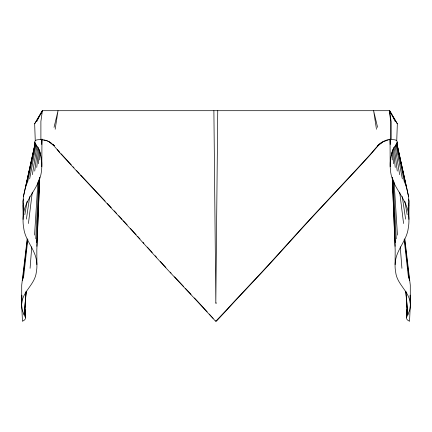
<?xml version="1.0" encoding="UTF-8"?>
<svg xmlns="http://www.w3.org/2000/svg" width="432" height="432" viewBox="0 0 432 432"><rect width="100%" height="100%" fill="white"/><g stroke="black" fill="none" stroke-linecap="round" stroke-linejoin="round"><path stroke-width="0.65" d="M405.826 291.184L406.669 300.575L406.609 317.196A4.293 3.078 0 0 0 406.669 318.908L407.446 319.961L409.536 321.3L410.4 303.107M395.102 264.649L395.177 250.079L392.267 177.358M23.069 219.397L23.069 201.064L23.436 196.533L35.24 142.841M217.75 110.7L215.822 303.107L213.889 110.7M21.816 295.628L21.719 303.442L21.719 285.109L27.184 239.004M21.67 305.77L21.816 295.105M41.958 139.012L41.812 166.779M41.796 144.585L41.888 139.271M41.688 142.911L41.758 139.552M406.733 311.839L406.609 317.196L409.622 310.414A37.741 27.761 -2.2 0 0 409.968 301.12C407.646 290.315 396.851 283.532 395.68 272.16A61.004 44.874 -2.2 0 1 396.236 257.137C399.092 247.093 406.868 239.08 408.224 228.474A79.121 58.201 -2.2 0 0 408.564 214.866L408.931 201.064L408.564 196.533L396.76 142.841M408.931 219.397L408.931 201.064L408.51 199.087M406.48 317.763L406.723 309.776M391.262 155.207L393.687 147.587L395.723 145.719L396.981 143.834L397.337 142.123L396.743 140.762L397.337 123.795L389.605 110.7L42.395 110.7L34.663 123.795L35.257 140.762L34.663 142.123L35.019 143.834L36.277 145.719L38.313 147.587L40.738 155.207M36.898 246.316L39.701 177.163M39.733 177.358L36.823 250.079L36.898 264.649M36.547 242.552L39.382 178.643M39.793 159.943L40.214 151.956M35.764 238.81L38.821 179.782M34.555 235.1L37.903 181.975M38.437 163.706L39.49 149.618M30.073 268.31L31.752 246.85M26.174 291.184L24.127 314.977L25.391 317.196A4.293 3.078 0 0 1 25.331 318.908L24.554 319.961L22.464 321.3L21.6 303.107M26.276 291.281L24.127 314.977L22.378 310.414A37.741 27.761 2.2 0 1 22.032 301.12C24.354 290.315 35.149 283.532 36.32 272.16A61.004 44.874 2.2 0 0 35.764 257.137C32.908 247.093 25.132 239.08 23.776 228.474A79.121 58.201 2.2 0 1 23.436 214.866L23.069 201.064L23.49 199.087M25.391 298.863L25.996 292.145M36.752 167.422L38.675 148.068M23.447 278.23L27.842 239.36M22.61 280.492L27.437 239.047M28.415 223.522L32.303 192.148M34.733 171.072L37.762 147.188M26.395 219.116L29.732 196.506M55.166 129.26L58.028 110.7L54.038 127.386M32.389 174.647L36.871 146.005M24.851 214.65L27.086 201.409M29.673 178.864L36.094 144.45M23.582 203.629L23.182 205.61L23.436 214.866C24.899 198.31 40.181 187.25 41.483 170.635A80.163 58.973 2.2 0 0 40.738 155.207M27.41 183.179L35.446 144.304M25.612 187.569L35.224 143.554M23.436 196.533L35.159 143.462M395.723 145.719L397.337 142.123M40.624 114.253L42.395 110.7L40.894 121.414L40.894 139.477L47.029 140.762M36.725 121.559L42.395 110.7L34.663 123.795M389.248 110.7L390.749 121.414L390.749 139.477C380.776 139.601 375.57 148.765 369.549 155.207A80.163 2.095 -47.4 0 1 355.379 170.635L314.037 214.866A79.121 2.068 -47.4 0 0 301.525 228.474L275.578 257.137A61.004 1.598 -47.4 0 1 261.776 272.16L234.614 301.12A37.741 0.988 -47.4 0 0 226.076 310.414L215.692 321.3L205.567 310.414A37.741 0.988 47.4 0 0 197.024 301.12L169.868 272.16A61.004 1.598 47.4 0 1 156.065 257.137L130.113 228.474A79.121 2.068 47.4 0 0 117.601 214.866L76.264 170.635A80.163 2.095 47.4 0 1 62.089 155.207C56.327 149.661 52.466 141.221 43.718 139.887M379.409 144.304L369.911 155.207A80.163 2.095 -47.4 0 1 355.736 170.635L314.399 214.866A79.121 2.068 -47.4 0 0 301.887 228.474L275.935 257.137A61.004 1.598 -47.4 0 1 262.132 272.16L234.976 301.12A37.741 0.988 -47.4 0 0 226.433 310.414L216.308 321.3L215.59 320.83M377.6 145.719L382.077 142.123M377.962 145.719L382.433 142.123L388.282 139.887M379.895 143.834L382.433 142.123M35.257 140.762L36.725 139.887L40.894 139.477M47.606 141.037L49.923 142.123M396.743 140.762L395.275 139.887L391.106 139.477L391.106 121.414L389.605 110.7L397.337 123.795M50.42 142.522L51.413 143.321M52.407 144.121L54.4 145.719L52.947 144.304M49.567 142.123L54.038 145.719M212.609 317.763L213.17 318.341M185.62 288.592L191.047 294.332M183.773 286.643L174.528 276.788M105.106 201.058L80.617 174.944M107.357 203.461L111.294 207.684M194.405 297.918L197.386 301.12A37.741 0.988 47.4 0 1 205.924 310.414L207.176 311.791M170.224 272.16L171.088 273.089M114.205 210.811L116.71 213.511M76.621 170.635L79.283 173.513M130.475 228.474L136.145 234.7M59.837 152.334L57.245 149.483M61.144 153.77L62.451 155.207A80.163 2.095 47.4 0 0 71.285 164.846M137.808 236.531L139.968 238.918M155.158 255.749L156.422 257.137M209.239 314.069L212.058 317.196M152.226 252.515L147.323 247.077M143.051 242.336L143.915 243.297M391.376 114.253L389.605 110.7L389.642 112.693L389.605 110.7L395.275 121.559M34.663 142.123L36.277 145.719M377.6 127.386L373.615 110.7L376.472 129.26M389.826 112.023L389.605 110.7L389.648 112.714L389.605 110.7L389.891 112.012M396.841 143.462L408.564 196.533M396.776 143.554L406.388 187.569M396.554 144.304L404.59 183.179M408.418 203.629L408.818 205.61M408.564 214.866C407.101 198.31 391.819 187.25 390.517 170.635A80.163 58.973 -2.2 0 1 391.262 155.207M395.906 144.45L402.327 178.864M404.914 201.409L407.149 214.65M389.756 112.714L389.605 110.7L389.918 112.698M395.129 146.005L399.611 174.647M389.605 110.7L389.858 112.693M402.268 196.506L405.605 219.116M394.238 147.188L397.267 171.072M399.697 192.148L403.585 223.522M404.816 239.004L410.281 285.109L410.281 303.442L410.184 295.628M404.563 239.047L409.39 280.492M404.158 239.36L408.553 278.23M393.325 148.068L395.248 167.422M405.724 291.281L407.873 314.977L406.669 300.575M400.248 246.85L401.927 268.31M392.51 149.618L393.563 163.706M216.103 303.188L216.081 302.837L216.092 303.188M394.097 181.975L397.445 235.1M391.786 151.956L392.207 159.943M393.179 179.782L396.236 238.81M392.618 178.643L395.453 242.552M392.299 177.163L395.102 246.316M25.277 309.776L25.52 317.763M25.267 311.839L25.391 317.196L25.331 300.575M390.242 139.552L390.312 142.911M390.112 139.271L390.204 144.585M390.042 139.012L390.188 166.779M410.184 295.105L410.33 305.77M118.795 215.768A79.121 2.068 47.4 0 1 122.143 219.397M123.401 220.757A79.121 2.068 47.4 0 1 127.154 224.845M73.953 167.746A80.163 2.095 47.4 0 1 73.062 166.779M165.893 267.473A61.004 1.598 47.4 0 1 160.272 261.355"/></g></svg>
